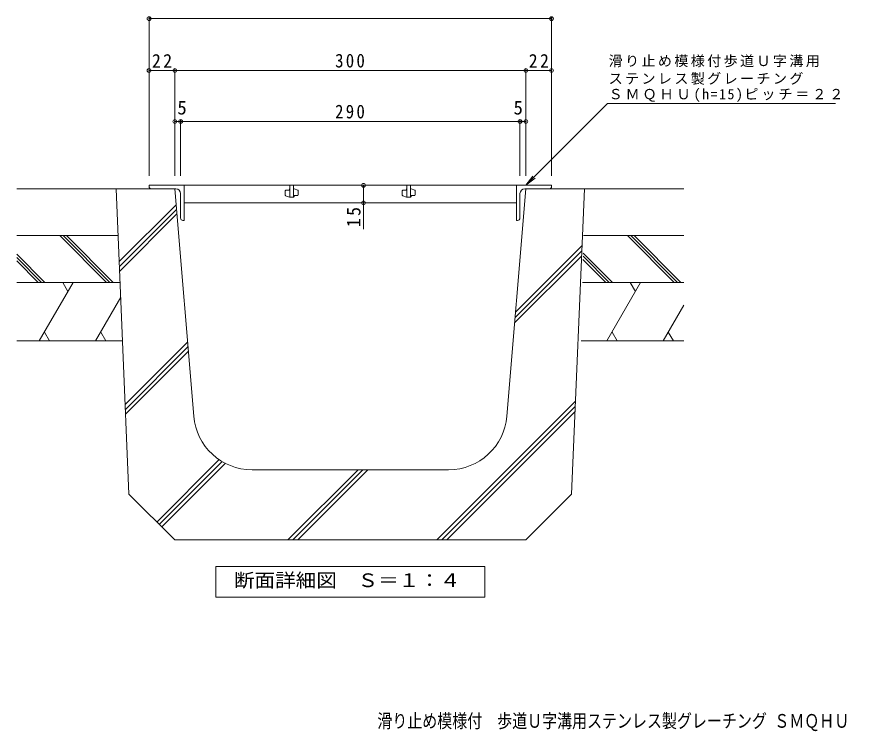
# Model space of a CAD drawing. Units: millimetres on the paper, enlarged 10 times, with parts at other scales. Extents: x -1651 to 1789, y -1355 to 1163.
# Drawn here: x -1651 to 142, y -1355 to 171 of the extents above; entities that cross this region are included whole.
import ezdxf
from ezdxf.enums import TextEntityAlignment as Align

# ---------------------------------------------------------------- set-up
doc = ezdxf.new("R2010")
doc.units = ezdxf.units.MM
doc.header["$LTSCALE"] = 10
doc.header["$PDMODE"] = 32
doc.header["$PDSIZE"] = 8
for name, color, linetype, lineweight in [('A-0', 6, 'Continuous', 5), ('A-2', 3, 'Continuous', 9), ('A-5', 7, 'Continuous', 9), ('A-6', 6, 'Continuous', 5)]:
    doc.layers.add(name, color=color, linetype=linetype, lineweight=lineweight)
doc.layers.add('F-5', color=2, linetype='Continuous')
doc.styles.add('ＭＳ ゴシック', font='')
doc.styles.get('ＭＳ ゴシック').set_extended_font_data('MS Gothic')

msp = doc.modelspace()

# ---------------------------------------------------------------- linework, layer by layer
at = {"layer": 'A-0', "color": 7, "lineweight": 9}
for p, q in [((-1368.52, 169.52), (-1368.52, -169.42)), ((-508.52, 166.52), (-1368.52, 166.52)), ((-508.52, 169.52), (-508.52, -169.42)), ((-1313.52, 55.82), (-1368.52, 55.82)), ((-1313.52, 58.82), (-1313.52, -169.42)), ((-563.52, 55.82), (-1313.52, 55.82)), ((-563.52, 58.82), (-563.52, -169.42)), ((-508.52, 55.82), (-563.52, 55.82)), ((-1301.02, -52.93), (-1313.52, -52.93)), ((-1301.02, -49.93), (-1301.02, -169.42)), ((-576.02, -52.93), (-1301.02, -52.93)), ((-576.02, -49.93), (-576.02, -169.42)), ((-563.52, -52.93), (-576.02, -52.93)), ((-910.38, -189.42), (-910.38, -226.92)), ((-910.38, -226.92), (-910.38, -282.81))]:
    msp.add_line(p, q, dxfattribs=at)
at = {"layer": 'A-0'}
for p, q in [((-1438.52, -196.92), (-1313.52, -196.92)), ((-1411.35, -849.1), (-1438.52, -196.92)), ((-1273.07, -682.3), (-1313.52, -196.92)), ((-603.97, -682.3), (-563.52, -196.92)), ((-438.52, -196.92), (-563.52, -196.92)), ((-438.52, -196.92), (-465.7, -849.1)), ((-1432.05, -352.32), (-1310.69, -230.96)), ((-1431.62, -362.5), (-1309.87, -240.75)), ((-1431.2, -372.68), (-1309.05, -250.54)), ((-585.47, -460.34), (-443.59, -318.45)), ((-587.4, -483.48), (-444.51, -340.59)), ((-586.44, -471.91), (-444.05, -329.52)), ((-1419.32, -657.79), (-1286.21, -524.68)), ((-1418.89, -667.97), (-1285.39, -534.47)), ((-1418.47, -678.15), (-1284.58, -544.26)), ((-753.86, -946.92), (-457.42, -650.48)), ((-743.25, -946.92), (-457.88, -661.55)), ((-732.64, -946.92), (-458.34, -672.62)), ((-1351.89, -908.56), (-1218.69, -775.36)), ((-1346.58, -913.86), (-1212.2, -779.48)), ((-1341.28, -919.16), (-1205.36, -783.24)), ((-728.54, -796.92), (-1148.5, -796.92)), ((-1072.06, -946.92), (-922.06, -796.92)), ((-1061.45, -946.92), (-911.45, -796.92)), ((-1050.84, -946.92), (-900.84, -796.92)), ((-1313.52, -946.92), (-1411.35, -849.1)), ((-563.52, -946.92), (-465.7, -849.1)), ((-1313.52, -946.92), (-563.52, -946.92))]:
    msp.add_line(p, q, dxfattribs=at)
for centre, start, end in [((-1148.5, -671.92), 184.76367, 270), ((-728.54, -671.92), 270, 355.23632)]:
    msp.add_arc(centre, 125, start, end, dxfattribs=at)
at = {"layer": 'A-0', "color": 7}
for p in [(-1368.52, 166.52), (-508.52, 166.52), (-1368.52, 55.82), (-1313.52, 55.82), (-563.52, 55.82), (-508.52, 55.82), (-1313.52, -52.93), (-1301.02, -52.93), (-576.02, -52.93), (-563.52, -52.93), (-910.38, -189.42), (-910.38, -226.92)]:
    msp.add_point(p, dxfattribs=at)
at = {"layer": 'A-2'}
for p, q in [((-1368.52, -191.92), (-1368.52, -189.42)), ((-1293.52, -189.42), (-1368.52, -189.42)), ((-1363.52, -196.92), (-1311.02, -196.92)), ((-583.52, -189.42), (-1293.52, -189.42)), ((-1293.52, -189.42), (-1293.52, -264.42)), ((-1059.95, -189.42), (-1059.95, -214.42)), ((-1058.7, -196.92), (-1059.95, -196.92)), ((-1050.78, -199.75), (-1058.7, -196.92)), ((-809.95, -189.42), (-809.95, -214.42)), ((-808.7, -196.92), (-809.95, -196.92)), ((-800.78, -199.75), (-808.7, -196.92)), ((-583.52, -189.42), (-508.52, -189.42)), ((-583.52, -189.42), (-583.52, -264.42)), ((-513.52, -196.92), (-566.02, -196.92)), ((-508.52, -191.92), (-508.52, -189.42)), ((-1301.02, -259.42), (-1301.02, -206.92)), ((-1077.45, -210.42), (-1077.45, -201.3)), ((-1076.62, -211.59), (-1068.7, -214.42)), ((-1076.2, -200.05), (-1069.95, -200.05)), ((-1068.7, -198.8), (-1068.7, -198.17)), ((-1059.95, -214.42), (-1068.7, -214.42)), ((-1058.7, -213.17), (-1058.7, -212.55)), ((-1057.45, -211.3), (-1051.2, -211.3)), ((-1049.95, -200.93), (-1049.95, -210.05)), ((-827.45, -210.42), (-827.45, -201.3)), ((-826.62, -211.59), (-818.7, -214.42)), ((-826.2, -200.05), (-819.95, -200.05)), ((-818.7, -198.8), (-818.7, -198.17)), ((-809.95, -214.42), (-818.7, -214.42)), ((-808.7, -213.17), (-808.7, -212.55)), ((-807.45, -211.3), (-801.2, -211.3)), ((-799.95, -200.93), (-799.95, -210.05)), ((-576.02, -259.42), (-576.02, -206.92)), ((-1293.52, -226.92), (-583.52, -226.92)), ((-1296.02, -264.42), (-1293.52, -264.42)), ((-581.02, -264.42), (-583.52, -264.42))]:
    msp.add_line(p, q, dxfattribs=at)
for points in [[(-1059.95, -189.42), (-1067.45, -189.42), (-1067.45, -214.42)], [(-809.95, -189.42), (-817.45, -189.42), (-817.45, -214.42)]]:
    msp.add_lwpolyline(points, dxfattribs=at)
for centre, radius, start, end in [((-1363.52, -191.92), 5, 180, 270), ((-1311.02, -206.92), 10, 0, 90), ((-1067.45, -198.17), 1.25, 90, 180), ((-817.45, -198.17), 1.25, 90, 180), ((-566.02, -206.92), 10, 90, 180), ((-513.52, -191.92), 5, 270, 0), ((-1076.2, -201.3), 1.25, 90, 180), ((-1076.2, -210.42), 1.25, 180, 250.34616), ((-1069.95, -198.8), 1.25, 270, 0), ((-1059.95, -213.17), 1.25, 270, 0), ((-1057.45, -212.55), 1.25, 90, 180), ((-1051.2, -210.05), 1.25, 270, 0), ((-1051.2, -200.93), 1.25, 0, 70.34616), ((-826.2, -201.3), 1.25, 90, 180), ((-826.2, -210.42), 1.25, 180, 250.34616), ((-819.95, -198.8), 1.25, 270, 0), ((-809.95, -213.17), 1.25, 270, 0), ((-807.45, -212.55), 1.25, 90, 180), ((-801.2, -210.05), 1.25, 270, 0), ((-801.2, -200.93), 1.25, 0, 70.34616), ((-1296.02, -259.42), 5, 180, 270), ((-581.02, -259.42), 5, 270, 0)]:
    msp.add_arc(centre, radius, start, end, dxfattribs=at)
at = {"layer": 'A-5'}
for p, q in [((-563.52, -189.42), (-389.05, -14.95)), ((-389.05, -14.95), (97.83, -14.95)), ((-563.52, -189.42), (-548.3, -169.59)), ((-563.52, -189.42), (-543.69, -174.2))]:
    msp.add_line(p, q, dxfattribs=at)
msp.add_lwpolyline([(-1226.02, -1068.93), (-1226.02, -1003.93), (-651.02, -1003.93), (-651.02, -1068.93)], close=True, dxfattribs=at)
at = {"layer": 'A-6'}
for p, q in [((-1438.52, -196.92), (-1651.02, -196.92)), ((-226.02, -196.92), (-438.52, -196.92)), ((-1434.35, -296.92), (-1651.02, -296.92)), ((-1459.05, -396.92), (-1559.05, -296.92)), ((-1451.98, -396.92), (-1551.98, -296.92)), ((-1444.91, -396.92), (-1544.91, -296.92)), ((-226.02, -296.92), (-440.52, -296.92)), ((-246.55, -396.92), (-346.55, -296.92)), ((-239.48, -396.92), (-339.48, -296.92)), ((-232.41, -396.92), (-332.41, -296.92)), ((-1590.86, -396.92), (-1651.02, -336.76)), ((-378.36, -396.92), (-441.26, -334.02)), ((-1597.93, -396.92), (-1651.02, -343.83)), ((-1605, -396.92), (-1651.02, -350.9)), ((-392.5, -396.92), (-441.54, -347.88)), ((-385.43, -396.92), (-441.4, -340.95)), ((-1430.19, -396.92), (-1651.02, -396.92)), ((-1530.8, -396.92), (-1602.97, -521.92)), ((-1552.87, -396.92), (-1541.84, -416.03)), ((-226.02, -396.92), (-442.52, -396.92)), ((-318.3, -396.92), (-390.47, -521.92)), ((-340.37, -396.92), (-329.34, -416.03)), ((-1428.87, -428.54), (-1482.78, -521.92)), ((-226.02, -445.26), (-270.28, -521.92)), ((-1580.9, -521.92), (-1591.94, -502.81)), ((-1460.71, -521.92), (-1471.75, -502.81)), ((-368.4, -521.92), (-379.44, -502.81)), ((-248.21, -521.92), (-259.25, -502.81)), ((-1438.52, -521.92), (-1651.02, -521.92)), ((-1651.02, -521.92), (-1424.98, -521.92))]:
    msp.add_line(p, q, dxfattribs=at)
msp.add_lwpolyline([(-445.02, -521.92), (-226.02, -521.92), (-445.02, -521.92)], dxfattribs=at)

# ---------------------------------------------------------------- texts
at = {"layer": 'A-0', "color": 2, "style": 'ＭＳ ゴシック'}
for p in [(-1307.95, -46.93), (-589.85, -46.93)]:
    msp.add_text('5', height=29.33, dxfattribs=at).set_placement(p, align=Align.BOTTOM_LEFT)
at = {"layer": 'A-0', "color": 2, "char_height": 29.33, "attachment_point": 7, "style": 'ＭＳ ゴシック'}
for s, insert in [('\\T1.27;\\W0.95;22', (-1362.27, 61.82)), ('\\T1.27;\\W0.9;300', (-971.02, 61.82)), ('\\T1.27;\\W0.95;22', (-557.27, 61.82)), ('\\T1.27;\\W0.9;290', (-971.02, -46.93))]:
    msp.add_mtext(s, dxfattribs=dict(at, insert=insert))
at = {"layer": 'A-0', "color": 2, "insert": (-916.38, -278.8), "char_height": 29.33, "attachment_point": 7, "rotation": 90, "style": 'ＭＳ ゴシック'}
msp.add_mtext('\\T1.27;\\W0.95;15', dxfattribs=at)
at = {"layer": 'A-5', "color": 2, "style": 'ＭＳ ゴシック', "width": 1.1}
msp.add_text('断面詳細図\u3000Ｓ＝１：４', height=29.33, dxfattribs=at).set_placement((-1187.25, -1056.43), align=Align.BOTTOM_LEFT)
at = {"layer": 'A-5', "char_height": 21.99, "attachment_point": 7, "style": 'ＭＳ ゴシック'}
for s, insert in [('\\T1.17;滑り止め模様付歩道Ｕ字溝用', (-386.65, 62.67)), ('\\T1.17;ステンレス製グレーチング', (-386.65, 25.2)), ('\\T1.21;ＳＭＱＨＵ(h=15)ピッチ＝２２', (-386.65, -11.43))]:
    msp.add_mtext(s, dxfattribs=dict(at, insert=insert))
at = {"layer": 'F-5', "style": 'ＭＳ ゴシック', "width": 0.8}
msp.add_text('滑り止め模様付\u3000歩道Ｕ字溝用ステンレス製グレーチング ＳＭＱＨＵ\u3000３０１５\u3000Ｐ＝２２', height=29.33, dxfattribs=at).set_placement((-880.8, -1356.84), align=Align.BOTTOM_LEFT)

doc.saveas('drawing.dxf')
